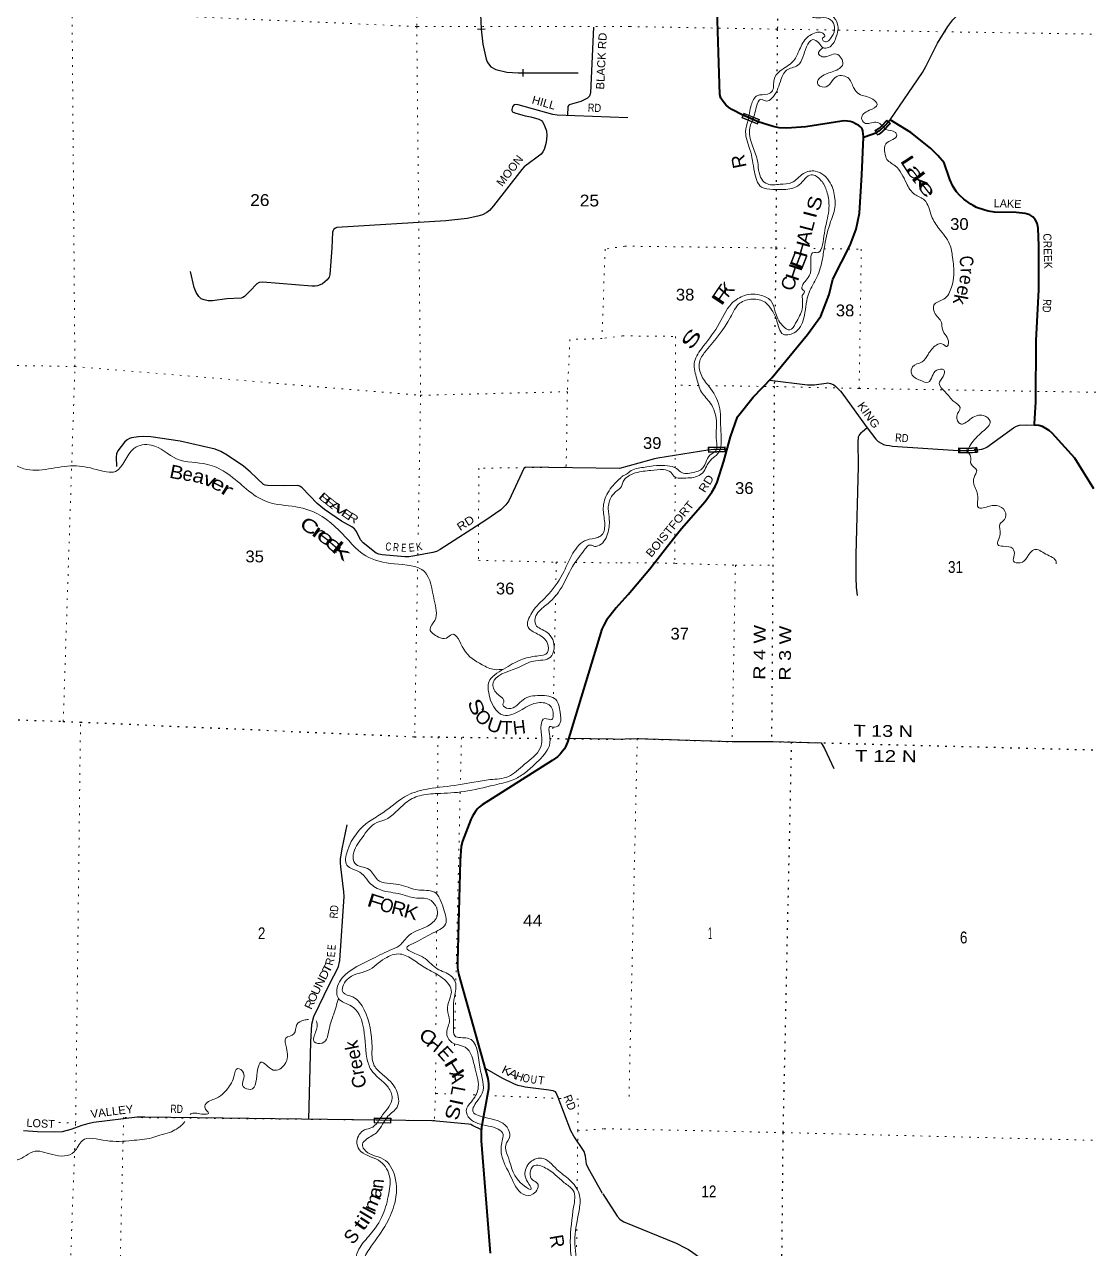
# Model space of a CAD drawing. Header units: feet. Extents: x -757852 to -501257, y -360805 to -170898.
# Drawn here: x -545042 to -529274, y -344795 to -326661 of the extents above; entities that cross this region are included whole.
import ezdxf
from ezdxf.enums import TextEntityAlignment as Align

# ---------------------------------------------------------------- set-up
doc = ezdxf.new("R2010")
doc.units = ezdxf.units.FT
doc.header["$LTSCALE"] = 80
doc.linetypes.add('DOTTED', pattern=[1.5, 0.3, -1.2])
for name, color, linetype, lineweight in [('26', 7, 'Continuous', 40), ('27', 7, 'Continuous', 13), ('29', 7, 'Continuous', 25), ('31', 7, 'Continuous', 13), ('34', 7, 'Continuous', 13), ('39', 7, 'Continuous', 13), ('41', 7, 'Continuous', 13), ('6', 7, 'DOTTED', 25), ('61', 7, 'Continuous', 13), ('7', 7, 'DOTTED', 13)]:
    doc.layers.add(name, color=color, linetype=linetype, lineweight=lineweight)
doc.layers.add('30', color=7, linetype='Continuous')

msp = doc.modelspace()

# ---------------------------------------------------------------- linework, layer by layer
at = {"layer": '26'}
for points in [[(-534406.15, -328006.08), (-534571.98, -327919.32), (-534619.76, -327885.7), (-534659.57, -327849.93), (-534699.72, -327800.63), (-534730.75, -327753.15), (-534745.7, -327695.8), (-534768.83, -327076.41), (-534793.7, -326280.16), (-534885.5, -325428.05), (-535002.36, -324615.52), (-535054.67, -324372.2), (-535116.33, -324180.79), (-535197.01, -323974.12), (-535289.58, -323788.83), (-535458.02, -323529.6), (-535762.09, -323148.54), (-535795.59, -323097.62), (-535857.64, -322988.05), (-535954.83, -322771.4)], [(-532618.33, -328328.27), (-532617.85, -328317.77), (-532629.32, -328241.62), (-532636.62, -328214.23), (-532646.99, -328194.5), (-532666.28, -328177.26), (-532691.37, -328157.63), (-532729.93, -328136.25), (-532780.79, -328110.15), (-532815.93, -328097.83), (-532856.08, -328090.52), (-532897.14, -328088.7), (-532939.71, -328091), (-533476.06, -328178.51), (-533756.23, -328198.71), (-533868.05, -328193.17), (-533958.79, -328171.32), (-534178.94, -328101.76), (-534406.15, -328006.08)], [(-529207.77, -333539.62), (-529491.96, -333084.71), (-529826.38, -332712.97), (-529873.2, -332673.96), (-529920.65, -332644.74), (-529969.92, -332617.35), (-530023.29, -332602.17), (-530090.66, -332596.09), (-530087.77, -332577.2), (-530070.28, -332253.01), (-530062.22, -331341.02), (-530025.93, -330590.45), (-530024.25, -329941.52), (-530031.87, -329676.12), (-530047.49, -329603.42), (-530079.03, -329550.41), (-530113.18, -329508.47), (-530155.66, -329480.25), (-530226.33, -329459.17), (-530361.67, -329445.14), (-530682.87, -329439.39), (-530773.01, -329427.12), (-530840.42, -329408.95), (-530945.36, -329371.51), (-530998.28, -329342.3), (-531032.96, -329324.04), (-531136.07, -329248.25), (-531200.85, -329188.91), (-531241, -329141.43), (-531296.66, -329054.69), (-531344.11, -328956.08), (-531426.35, -328710.19), (-531519.3, -328601.83), (-531627.98, -328494.36), (-531921.6, -328262.24), (-532224.43, -328071.74), (-532297.92, -328155.88), (-532382.89, -328235.27), (-532435.81, -328267.15)], [(-536280.9, -335300.43), (-536102.35, -335105.17), (-535785.85, -334725.03), (-535435.52, -334275.39), (-535315.4, -334125.58), (-534966.35, -333728.15), (-534868.2, -333586.94), (-534815.28, -333506.59), (-534786.71, -333443.16), (-534686.78, -333132.13), (-534589.65, -332770.81), (-534488, -332471.88), (-534256.08, -332184.13), (-533977.95, -331895.49), (-533448.23, -331253.28), (-533250.82, -330980.77), (-533128.61, -330662.24), (-533074.89, -330434.49), (-532819.64, -329930.31), (-532729.54, -329693.39), (-532681.64, -329457.46), (-532643.67, -328885.75), (-532618.33, -328328.27)], [(-532618.33, -328328.27), (-532592.98, -328319.78), (-532437.89, -328267.86), (-532435.81, -328267.15)], [(-536280.9, -335300.43), (-536423.86, -335486.88), (-536467.21, -335559.34), (-536492.49, -335621.33), (-537004.31, -337295.1), (-537030.39, -337361.95), (-537046.38, -337391.67), (-537074.88, -337427.48), (-537110.36, -337469.4), (-537151.48, -337508.26), (-537228.06, -337565.24), (-538266.35, -338221.14), (-538310.98, -338254.68), (-538331.54, -338275.25), (-538359.62, -338308.58), (-538406.94, -338387.27), (-538432.2, -338440.9), (-538557.73, -338759.91), (-538575.37, -338832.22), (-538590.33, -339048.8), (-538629.88, -340540.82), (-538629.7, -340635.68), (-538617.7, -340726.12), (-538184.52, -342273.58), (-538171.62, -342349.13), (-538173.45, -342430.7), (-538273.93, -342996.24), (-538282.43, -343072.69), (-538282.47, -343200.97), (-538146.57, -344865.46)]]:
    msp.add_lwpolyline(points, dxfattribs=at)
at = {"layer": '29'}
msp.add_line((-536327.12, -337250.68), (-536987.1, -337238.8), dxfattribs=at)
for points in [[(-532224.43, -328071.74), (-531747.39, -327370), (-531695.47, -327282.72), (-531523.04, -326937.73), (-531373.48, -326688.34), (-531299.74, -326592.75), (-531190.67, -326480.52), (-530800.14, -326139.7), (-530741.98, -326075.28), (-530706.67, -326021.24), (-530673.43, -325960.97), (-530650.58, -325898.62), (-530492.7, -325399.86), (-530369.1, -324896.93), (-530359.76, -324817.96), (-530364.95, -324722.36), (-530389.87, -324624.69), (-530423.12, -324524.93)], [(-536617.28, -326701), (-536663.6, -327674.7), (-536676.42, -327720.96), (-536689.74, -327739.61), (-536708.38, -327750.27), (-536805.18, -327801.83), (-536977.38, -327851.52), (-536985.37, -327856.85), (-536996.04, -327877.49), (-537004.4, -328009.6)], [(-536110.71, -328041.67), (-537155.74, -328004.17), (-537222.4, -327992.73), (-537732.5, -327849.15), (-537765.72, -327846.19), (-537787.02, -327851.52), (-537803, -327862.18), (-537817.74, -327881.2), (-537826.97, -327920.78), (-537826.97, -327934.1), (-537818.98, -327955.43), (-537784.36, -327971.41), (-537631.16, -328012.46), (-537544.66, -328030.03), (-537424.81, -328064.67), (-537390.19, -328083.32), (-537371.25, -328103.34), (-537352.9, -328136.6), (-537315.62, -328235.19), (-537308.98, -328305.89), (-537320.94, -328408.37), (-537347.58, -328514.94), (-537366.22, -328549.58), (-537393.22, -328581.17), (-537643.2, -328770.73), (-537679.86, -328809.22), (-538097.82, -329349.58), (-538159.89, -329415.5), (-538197.18, -329444.81), (-538261.1, -329479.45), (-538332.57, -329502.53), (-538487.48, -329535.4), (-538805.22, -329571.19), (-540416.23, -329667.85), (-540439.68, -329676.6), (-540460.99, -329692.59), (-540474.3, -329711.24), (-540484.15, -329738.52), (-540491.02, -329973.52), (-540523.24, -330362.66), (-540532.9, -330403.97), (-540559.53, -330441.27), (-540630.85, -330502.7), (-540663.4, -330518.54), (-540703.35, -330531.86), (-540737.97, -330537.19), (-540788.68, -330538.98), (-541515.66, -330475.9), (-541568.88, -330483.41), (-541600.89, -330505.21), (-541708.44, -330610.6), (-541784.66, -330689.05), (-541808.63, -330705.04), (-541833.42, -330714.02), (-542045.14, -330726.85), (-542261.21, -330755.65), (-542325.31, -330753), (-542383.91, -330742.34), (-542426.52, -330723.69), (-542461.28, -330692.39), (-542501.09, -330630.44), (-542530.99, -330558), (-542586.47, -330319.45)], [(-534005.9, -331929.31), (-533447.58, -331999.46), (-533393.57, -332001.54), (-533352.02, -331997.38), (-533171.29, -331972.44), (-533146.88, -331971.4), (-533130.26, -331973.48), (-533110.53, -331978.67), (-533092.35, -331984.91), (-533058.6, -332000.5), (-533027.95, -332022.32), (-532959.4, -332092.98), (-532925.64, -332135.58), (-532568.25, -332637.91)], [(-532710.58, -335120.72), (-532724.13, -334996.32), (-532730.62, -334852.4), (-532726.46, -334511.56), (-532693.23, -333210.57), (-532697.38, -332824.02), (-532696.6, -332797.51), (-532691.92, -332769.46), (-532683.62, -332750.23), (-532668.3, -332728.42), (-532649.86, -332706.59), (-532635.06, -332691.01), (-532569.36, -332638.53)], [(-532568.25, -332637.91), (-532435.39, -332805.83), (-532402.66, -332837), (-532360.6, -332864.02), (-532323.72, -332882.72), (-532282.18, -332893.11), (-532237.51, -332900.39), (-532190.26, -332905.59), (-531218.06, -332972.09), (-531073.68, -332974.17), (-530984.09, -332968.97), (-530902.3, -332959.62), (-530868.8, -332953.39), (-530837.9, -332944.04), (-530815.83, -332934.68), (-530794.28, -332922.21), (-530399.58, -332635.41), (-530356.21, -332612.03), (-530308.18, -332598), (-530208.47, -332589.69), (-530090.66, -332596.09)], [(-536233.46, -333238.74), (-537626.12, -333220.48), (-537643.2, -333230.83), (-537872.25, -333715.74), (-537917.53, -333776.04), (-537954.81, -333816.99), (-537992.1, -333848.96), (-538212.27, -334005.9), (-538886.98, -334440.45), (-538942.91, -334467.09), (-538997.48, -334484.87), (-539265.17, -334533.7), (-539350.4, -334547.02), (-539409.58, -334546.99), (-539744.57, -334517.71), (-539797.84, -334507.06), (-539837.38, -334492.15), (-540029.55, -334341.87), (-540068.92, -334295.45), (-540125.43, -334171.35), (-540158.23, -334134.44), (-540197.34, -334104.74), (-540347.19, -334021.2), (-540599.5, -333843.63), (-540708.24, -333756.97), (-540929.75, -333526.57), (-540964.7, -333499.34), (-540993.67, -333489.27), (-541210.25, -333493.24), (-541446.44, -333491.93), (-541478.4, -333486.6), (-541505.92, -333475.85), (-541699.35, -333286.12), (-541797.99, -333204.18), (-542040.36, -333038.99), (-542133.57, -332985.7), (-542218.02, -332951.64), (-542739.14, -332832.17), (-543172.81, -332769.13), (-543276.14, -332764.56), (-543356.04, -332769.89), (-543459.91, -332785.88), (-543489.21, -332796.54), (-543520.08, -332812.77), (-543563.78, -332849.82), (-543662.32, -332975.05), (-543681.44, -333019.81), (-543686.29, -333070.97), (-543679.35, -333210.81)], [(-534639.57, -332956.5), (-534777.07, -332956.5), (-534835.76, -332957.54), (-534880.94, -332961.18), (-534926.77, -332967.15), (-535666.31, -333087.69), (-535712.66, -333096.79), (-535805.49, -333120.94), (-536232.25, -333238.31)], [(-536327.12, -337250.68), (-535969.37, -337240.15), (-534564.57, -337284.1), (-533982.1, -337282.08), (-533248.72, -337300.57), (-533195.31, -337385.46), (-533057.9, -337682.12)], [(-540269.03, -338517.49), (-540342.8, -338871.43), (-540367.75, -339028.51), (-540370.41, -339081.79), (-540364.43, -339138.22), (-540317.74, -339509.22), (-540314.48, -339577.37), (-540379.1, -340528.77), (-540405.05, -340637.77), (-540531.37, -340880.76), (-540761.93, -341362.48), (-540795.44, -341477.2), (-540806.75, -341732.18), (-540838.46, -342882.3)], [(-536483.77, -343980.56), (-536696.93, -343597.05), (-536719.01, -343547.26), (-536734.99, -343424.7), (-536758.45, -343358.34), (-536908.1, -343131.62), (-536951.48, -343052.04), (-537142.66, -342558.87), (-537169.11, -342486.85), (-537181.12, -342471.48), (-537214.38, -342457.54), (-537313.47, -342444.07), (-537627.2, -342404.26), (-537688.46, -342390.93), (-537739.01, -342377.22), (-537794.99, -342356.29), (-537968.39, -342271.02), (-538227.25, -342120.94)], [(-538278.23, -343034.92), (-538407.8, -342971.65), (-538434.19, -342958.44), (-538468.82, -342950.45), (-538947.4, -342908.46), (-539011.65, -342902.73), (-543261.1, -342848.78), (-543374.67, -342849.2), (-544019.2, -342929.13), (-544125.73, -342950.45), (-544195.43, -342972.59), (-544354.78, -343030.38), (-544483.27, -343063.93), (-544599.81, -343073.01), (-544851.81, -343064.82), (-545057.9, -343051.69)], [(-536481.25, -343984.32), (-536267.45, -344316.11), (-536227.31, -344360.72), (-536210.59, -344376.35), (-536169.34, -344400.88), (-535393.38, -344713.18), (-535258.48, -344782.34), (-535212.77, -344809.11), (-535148.1, -344855.95), (-534381.06, -345404.71), (-534202.68, -345551.94), (-534174.81, -345580.95), (-534139.13, -345625.57), (-534073.36, -345743.79), (-533985.28, -345908.87), (-533952.95, -345984.71), (-533908.35, -346167.63)]]:
    msp.add_lwpolyline(points, dxfattribs=at)
at = {"layer": '31'}
for p, q in [((-534918.34, -332924.56), (-534668.45, -332917.12)), ((-534668.45, -332917.12), (-534666.22, -332992.09)), ((-531213.58, -333008.3), (-531213.64, -332933.3)), ((-531205.59, -333000.45), (-531205.63, -332941.42)), ((-530940.19, -332923.55), (-530928.39, -332997.9)), ((-539865.88, -342858.96), (-539615.94, -342864.1)), ((-539615.94, -342864.1), (-539617.46, -342939.1))]:
    msp.add_line(p, q, dxfattribs=at)
for points in [[(-534666.22, -332992.09), (-534916.11, -332999.53), (-534918.34, -332924.56)], [(-531213.64, -332933.3), (-531081.83, -332935.33), (-531015.88, -332933.16), (-530960.04, -332928.05), (-530940.19, -332923.55)], [(-531205.63, -332941.42), (-531081.76, -332943.33), (-531015.38, -332941.15), (-530946.5, -332934.84), (-530937.27, -332992.95)], [(-531213.58, -333008.3), (-531080.01, -333010.8), (-531009.94, -333008.16), (-530944.59, -333001.71), (-530928.39, -332997.9)], [(-530937.27, -332992.95), (-531010.48, -333000.17), (-531080.09, -333002.8), (-531205.59, -333000.45)], [(-539617.46, -342939.1), (-539867.42, -342933.97), (-539865.88, -342858.96)]]:
    msp.add_lwpolyline(points, dxfattribs=at)
for points in [[(-534908.35, -332991.29), (-534910.1, -332932.31), (-534676.2, -332925.35), (-534674.45, -332984.33)], [(-539859.26, -342926.13), (-539858.04, -342867.11), (-539624.09, -342871.93), (-539625.29, -342930.94)]]:
    msp.add_lwpolyline(points, close=True, dxfattribs=at)
at = {"layer": '31', "linetype": 'DOTTED', "lineweight": 100}
msp.add_arc((-531113.96, -331966.26), 1009.47, 264.3349, 282.28629, dxfattribs=at)
at = {"layer": '34', "lineweight": 25}
for p, q in [((-538334.26, -326730.83), (-538223.75, -326726.2)), ((-537658.05, -327432.8), (-537657.96, -327322.19))]:
    msp.add_line(p, q, dxfattribs=at)
msp.add_lwpolyline([(-538298.37, -326283.75), (-538279.6, -326731.14), (-538254.3, -326954.03), (-538208.07, -327176.48), (-538187.81, -327225.37), (-538136.19, -327286.72), (-538066.29, -327327.34), (-537900.59, -327367.81), (-537732.98, -327378.14), (-537288.02, -327378.48), (-536842.92, -327378.83)], dxfattribs=at)
at = {"layer": '39'}
for points in [[(-535202.99, -322362.75), (-535171.81, -322411.35), (-535171.61, -322485.69), (-535222.86, -322528.66), (-535390.63, -322572.83), (-535645.09, -322630.98), (-535774.47, -322748.41), (-535821.7, -322873.85), (-535698.76, -322939.11), (-535611.96, -323003.49), (-535588.98, -323132.63), (-535515.73, -323258.97), (-535461.18, -323328.6), (-535391.57, -323512.07), (-535313.1, -323603.34), (-535117.84, -323984.86), (-535068.57, -324103.51), (-534933.42, -324257.53), (-534758.98, -324352.16), (-534648.37, -324511.55), (-534632.71, -324859.52), (-534623.42, -325139.02), (-534641.25, -325460.06), (-534561.54, -325568.48), (-534370.02, -325621.32), (-534158, -325491.82), (-533868.77, -325490.76), (-533740.06, -325566.2), (-533631.56, -325647.18), (-533565.8, -325751.23), (-533603.58, -325818.64), (-533722.63, -325924.26), (-533695.2, -326035.43), (-533615, -326123.76), (-533539.31, -326149.7), (-533513.01, -326307.05), (-533452.62, -326467.23), (-533360.38, -326555.86), (-533209.84, -326559.49), (-533082.6, -326612.79), (-533049.53, -326740.17), (-533110.91, -326869.29), (-533174.35, -326917.99), (-533216.11, -326900.9), (-533229.29, -326864.42), (-533194.53, -326839.14), (-533223.47, -326790.22), (-533299.45, -326776.33), (-533470.39, -326868.65), (-533577.39, -327056.94), (-533665.44, -327209.52), (-533855.62, -327349.6), (-533945.1, -327478.04), (-533969.16, -327642.21), (-534040.68, -327692.72), (-534193.86, -327715.15), (-534281.53, -327851.67), (-534326.94, -328081.18)], [(-533084.47, -326524.34), (-533003.28, -326654.89), (-533028.18, -326853.2), (-533136.2, -327001.28), (-533218.69, -327007.33), (-533285.09, -326929.38), (-533370.38, -326885.13), (-533463.28, -326989.37), (-533517.26, -327144.79), (-533594.5, -327265.48), (-533758.93, -327337.87), (-533851.34, -327504.41), (-533900.77, -327637.83), (-533975.91, -327754.56), (-534061.23, -327794.7), (-534138.93, -327768.71), (-534205.79, -327875.6), (-534234.85, -327997.46), (-534275.36, -328103.34)], [(-533222.47, -327004.06), (-533285.12, -327096.14), (-533231.9, -327137.61), (-533020.07, -327098.52), (-532927.33, -327249.44), (-533058.37, -327352.76), (-533247.18, -327436.61), (-533303.72, -327531.69), (-533200.71, -327590.43), (-533016.06, -327430.14), (-532836.1, -327462.61), (-532759.36, -327611.13), (-532686.95, -327689.23), (-532483.97, -327766.46), (-532417.67, -327848.43), (-532534.18, -327932.01), (-532647.45, -328047.82), (-532607, -328119.12), (-532436, -328107.17), (-532298.2, -328211.62)], [(-534275.36, -328103.34), (-534303.86, -328192.69), (-534269.8, -328444.67), (-534192.77, -328663.52), (-534125.52, -328954.47), (-534042.82, -329022.77), (-533856.15, -329027.27), (-533682.85, -329003.33), (-533508.88, -328868.89), (-533335.28, -328832.9), (-533112.56, -329007.04), (-533043.94, -329241.77), (-533040.36, -329342.32), (-533106.42, -329581.83), (-533195.14, -329927.28), (-533228.3, -330135.44), (-533311.15, -330404.68), (-533427.1, -330630.93), (-533495.65, -330972.85), (-533623.98, -331212.87), (-533807.66, -331250.63), (-533906.92, -331037.27), (-533987.37, -330876.6), (-534077.32, -330775.98), (-534262.97, -330729.3), (-534451.24, -330791.06), (-534590.84, -330998.66), (-534948.21, -331490.33), (-535044.34, -331644.73), (-535025.17, -331848.12), (-534910.84, -332019.65), (-534755.37, -332316.75), (-534734.92, -332632.69), (-534728.96, -332883.98), (-534759.79, -332995.75), (-534842.13, -333078.15), (-534933.02, -333182.45), (-534985.69, -333283.65), (-535079.77, -333353.71), (-535309.37, -333380.31), (-535409.44, -333365.84), (-535473.98, -333293.96), (-535583.49, -333255.16), (-535768.55, -333266.76), (-535994.38, -333303.51), (-536147.06, -333388.23), (-536184.65, -333447.6), (-536237.17, -333542.77), (-536238.68, -333543.44)], [(-534326.94, -328081.18), (-534365.54, -328251.48), (-534301.62, -328514.22), (-534235.24, -328841.31), (-534130.3, -329068.88), (-533960.42, -329103.12), (-533799.79, -329104.98), (-533573.18, -329036.11), (-533392.8, -328885.76), (-533250.23, -328969.57), (-533163.8, -329132.39), (-533130.73, -329342.14), (-533178.09, -329638.36), (-533206.07, -329798.42), (-533320.45, -330042.8), (-533344.44, -330038.2), (-533405.94, -330338.1), (-533516.66, -330514.24), (-533524.43, -330586.39), (-533498.78, -330605.09), (-533530.59, -330674.64)], [(-532298.2, -328211.62), (-532288.04, -328217.23), (-532148.46, -328258.78), (-532127.31, -328297.46), (-532289.14, -328428.17), (-532302.44, -328562.47), (-532284.27, -328641.27), (-532152.46, -328754.95), (-531985.93, -329010.12), (-531859.51, -329179.94), (-531718.9, -329261.69), (-531612.24, -329501.35), (-531504.17, -329682.78), (-531345.09, -329913.66), (-531301.64, -330109.6), (-531281.83, -330369.27), (-531316.37, -330551.27), (-531433.16, -330729.28), (-531577.96, -330820.22), (-531568.5, -330926.94), (-531467.68, -331076.04), (-531452.15, -331180.9), (-531362.58, -331379.96), (-531381.87, -331429.72), (-531459.27, -331391.69), (-531540.05, -331409.83), (-531663.89, -331547.49), (-531752.97, -331659.86), (-531893.27, -331730.82), (-531905.94, -331839.01), (-531779.67, -331932.47), (-531663.89, -331961.39), (-531603.49, -331872.43), (-531535.01, -331781.66), (-531432.49, -331778.1), (-531440.9, -331876.35), (-531499.69, -331981.42), (-531412.24, -332102.08), (-531281.16, -332245.88), (-531190.93, -332334.46), (-531238.2, -332461.91), (-531184.78, -332577.72), (-531044.62, -332512.79), (-530842.39, -332455.38), (-530745.94, -332536.07), (-530856.17, -332692.14), (-531033.61, -332886.77), (-531068.36, -332994.43), (-531033.74, -333057.55), (-531030.35, -333166.13), (-530944.42, -333266.65), (-530983.13, -333372.21), (-530987.43, -333466.53), (-530927.68, -333652.82), (-530913.66, -333819.93), (-530825.19, -333816.03), (-530649.79, -333788.12), (-530525.23, -333869.48), (-530532.22, -333991.88), (-530600.26, -334064.58), (-530595.79, -334211.36), (-530626.18, -334305.06), (-530631.65, -334365.2), (-530553.95, -334391.19), (-530410.17, -334424.79), (-530388.47, -334523.77), (-530398.59, -334609.92), (-530300.82, -334636.39), (-530196.31, -334550.51), (-530089.16, -334438.57), (-529920.11, -334506.94), (-529768.28, -334623.12), (-529766.95, -334651.28)], [(-548382.91, -330474.05), (-548307.59, -330766.08), (-548008.78, -330996.97), (-547603.23, -331291.65), (-547057.25, -331920.69), (-546682.31, -332037.41), (-546049.55, -332216.78), (-545695.58, -332550.02), (-545245.21, -333145.79), (-545052.92, -333242.52), (-544316.37, -333198.01), (-543979.76, -333253.15), (-543693.32, -333281.33), (-543422.04, -332941.42), (-543164.67, -332891.43), (-542790.46, -333094.6), (-542333.9, -333177.77), (-542069.68, -333292.92), (-541494.93, -333713.74), (-541345.37, -333760.82), (-540922.5, -333826.8), (-540387, -334151.84), (-539990.24, -334532.71), (-539567.01, -334651), (-539121.46, -334763.97), (-538975.91, -335191), (-538969.25, -335488.85), (-539037.84, -335619.35), (-538912.64, -335736.03), (-538796.33, -335751.86), (-538716.08, -335698.15), (-538539.62, -335913.02), (-538267.03, -336145.07), (-538082.02, -336217.43), (-537947.51, -336210.48)], [(-533530.59, -330674.64), (-533527.43, -330875.64), (-533624.88, -331084.26), (-533709.66, -331184.68), (-533820.6, -331121.73), (-533926.69, -330916.26), (-533980.73, -330768.26), (-534131.09, -330674.22), (-534382.18, -330676.19), (-534567.71, -330790.26), (-534780.92, -331134.72), (-535019.88, -331464.49), (-535127.66, -331684.91), (-535088.91, -331908.87), (-535019.37, -332105.44), (-534884.86, -332273.44), (-534798.72, -332530.69), (-534797.9, -332828.07), (-534807.53, -332976.52), (-534897.45, -333040.65), (-534956.38, -333151.75), (-535029.21, -333256.48), (-535116.4, -333290.54), (-535311.44, -333299.9), (-535390.32, -333239.73), (-535521.87, -333198.38), (-535686.51, -333196.41), (-535877.92, -333221.93), (-536080.25, -333283.35), (-536147.75, -333333.96), (-536194.45, -333354.94), (-536227.45, -333390.3), (-536235.96, -333394.73)], [(-536235.96, -333394.73), (-536405.73, -333597.08), (-536473.48, -333828.16), (-536452.01, -334040.01), (-536496.1, -334223.6), (-536553.65, -334259.94), (-536722.05, -334298.73), (-536921.58, -334493.37), (-537076.51, -334806.09), (-537312.44, -335132.28), (-537531.61, -335374.54), (-537586.72, -335587.94), (-537444.98, -335691.07), (-537298.35, -335830.56), (-537298.54, -335963.28), (-537455.31, -336016.52), (-537694.76, -336073.12), (-537948.84, -336209.68), (-538166.41, -336401.72), (-538169.44, -336560.49), (-537951.33, -336893.38), (-537706.6, -336826.87), (-537467.38, -336713.95), (-537274.86, -336740.3), (-537213.44, -336899.15), (-537233.46, -336958.83), (-537339.71, -336943.32), (-537393.14, -337040.13), (-537381.6, -337247.64), (-537405.99, -337381.59), (-537641.19, -337621.33), (-537878.68, -337803.6), (-538145.86, -337848.31), (-538623.69, -337927.35), (-539060.58, -337985.59), (-539365.56, -338076.26), (-539738.47, -338339.69), (-539933.75, -338464.08), (-540261.91, -338903.92), (-540270.62, -339114.79), (-540050.92, -339236.54), (-539951.94, -339354.37), (-539766.7, -339483.05), (-539470.59, -339544.93), (-539262.87, -339599.92), (-539050.17, -339624.91), (-538926.03, -339838.08), (-539035.69, -339993.4), (-539348.94, -340154.19), (-539492.81, -340308.4), (-539631.92, -340376.29), (-539922.4, -340517.7), (-540234.03, -340690.61), (-540406.15, -340910.27), (-540393.78, -341091.66), (-540199.99, -341204.52), (-540031.67, -341485.49), (-539972.65, -341974.06), (-539911.61, -342144.97), (-539660.04, -342404.5), (-539598.68, -342565.35), (-539739.64, -342814.84), (-539854.37, -342968.65), (-539898.54, -343002.09), (-540008.46, -343038.75), (-540120.52, -343206.05), (-540086.18, -343329.84), (-539801.17, -343487.89), (-539641, -343708.26), (-539649.67, -343981.47), (-539736.07, -344292.39), (-539928.92, -344593.83), (-540073.61, -344774.16), (-540130.83, -345053.85), (-540065.13, -345204.79), (-540055.63, -345349.89), (-540164.46, -345605.79), (-540419.04, -345885.12), (-540690.05, -345920.58), (-541005.08, -345819.88), (-541290.42, -345862.92), (-541378.08, -346022.97), (-541642.18, -346348.25), (-541796.99, -346656.95), (-541739.14, -346801.61), (-541479.72, -346814.03), (-541059.6, -346839.71), (-540975.76, -346926.89), (-541066.87, -347068.73), (-541314.56, -347257.79), (-541380.27, -347424.59)], [(-536238.68, -333543.44), (-536351.11, -333653.14), (-536399.1, -333832.58), (-536384.21, -333997.97), (-536408.95, -334206.31), (-536553.64, -334386.64), (-536612.18, -334390.78), (-536655.94, -334373.27), (-536767.58, -334464.17), (-536929.9, -334692.19), (-537114.09, -335038.15), (-537314.38, -335256.9), (-537470.7, -335422.77), (-537472.84, -335553.42), (-537309.16, -335663.29), (-537201.74, -335912.05), (-537254.43, -336033.08), (-537502, -336091.43), (-537753.04, -336195.91), (-538104.43, -336415.79), (-538048.98, -336572.44), (-537946.23, -336698.44), (-537959.64, -336740.24), (-537874.72, -336793.26), (-537659.12, -336663.5), (-537413.44, -336601.07), (-537173.72, -336663.14), (-537113.13, -336848.1), (-537114.4, -337014.98), (-537194.72, -337070.69), (-537264.94, -337062.39), (-537268.51, -337174.89), (-537285.01, -337377.47), (-537488.08, -337620.25), (-537643.51, -337758), (-537805.25, -337849.51), (-538085.98, -337928.68), (-538534.14, -338024.77), (-538925.8, -338054.31), (-539192.66, -338085.88), (-539399.51, -338193.81), (-539707.52, -338443.25), (-539827.63, -338483.61), (-540044.27, -338709.87), (-540175.1, -338961.03), (-540152.9, -339086.43), (-539940.36, -339179.79), (-539816.25, -339330.61), (-539500.26, -339401.18), (-539224.84, -339480.49), (-538974.17, -339514.76), (-538836.9, -339758.52), (-538809.96, -339988.64), (-539009.78, -340128.98), (-539288.32, -340274.8), (-539383.1, -340342.12), (-539292.59, -340409.4), (-539108.15, -340499.84), (-538931.67, -340650.35), (-538725.4, -340758.03), (-538665.74, -340842.97), (-538677.02, -341066.84), (-538693.13, -341257.36), (-538690.85, -341502.78), (-538670.33, -341644.12), (-538480.93, -341678.51), (-538300.89, -342110.12), (-538265.12, -342493.93), (-538373.09, -342659.36), (-538406.26, -342752.8), (-538234.15, -342850.89), (-537898.46, -342998.51), (-537856.27, -343128.58), (-537917, -343265.38), (-537878.48, -343447.62), (-537644.01, -343865.46), (-537540.85, -343915.06), (-537568.8, -343843.77), (-537631.44, -343723.09), (-537573.07, -343533.93), (-537389.31, -343455.42), (-537158.94, -343621.75), (-536972.59, -343778.62), (-536830, -343983.32), (-536827.09, -344207.66), (-536889.25, -344579.69), (-536771.08, -345361.79), (-536757.75, -345513.05), (-536768.35, -345593.14), (-536667.37, -345584.35), (-536550.87, -345594.16), (-536511.61, -345604.04)], [(-549962.63, -338829.17), (-549943.05, -338889.91), (-549799.97, -338950.85), (-549525.05, -339172.93), (-549184.17, -339664.61), (-549180.93, -340006.59), (-549215.54, -340208.58), (-549010.81, -340484.69), (-548724.49, -340664.9), (-548273.15, -341039.5), (-548209.03, -341494.05), (-548031.33, -341606.4), (-547850.68, -341879.71), (-547700.4, -342158.08), (-547588.89, -342071.2), (-547479.82, -342125.01), (-547407.67, -342326.44), (-547160.33, -342656.21), (-546980.79, -342583.6), (-546854.72, -342418.76), (-546667.86, -342432.86), (-546540.3, -342475.2), (-546401.95, -342558.11), (-546287, -342680.49), (-546109.32, -342539.44), (-546024.07, -342582.42), (-545973.44, -342827.39), (-545801.36, -342989.83), (-545667.99, -343102.75), (-545550.01, -343193.04), (-545327.76, -343361.12), (-545174.52, -343482.73), (-544920.95, -343362.24), (-544628.22, -343403.9), (-544306.72, -343364.04), (-544188.63, -343196.93), (-543834.14, -343196.35), (-543453.42, -343194.6), (-543156.07, -343153.96), (-543040.11, -343117.5), (-542893.71, -343073.98), (-542700.57, -342953.54), (-542666.17, -342915.01)], [(-542445.61, -350213.55), (-542304.97, -350097.44), (-541898.94, -349995.97), (-541739.52, -349922.7), (-541637.14, -349743.02), (-541596.05, -349442.23), (-541624.9, -349357.3), (-541658.37, -349269.74), (-541592.36, -349157.25), (-541416.68, -349142.83), (-541090.8, -349155.4), (-540997.17, -348997.55), (-540943.44, -348764), (-540899.41, -348455.73), (-540805.41, -348159.13), (-540910.83, -348117.51), (-541179.96, -348157.05), (-541339.32, -348101.62), (-541396.82, -347882.56), (-541329.36, -347597.17), (-541268.02, -347377.95), (-541074.91, -347195.17), (-540891.99, -347016.08), (-540906.59, -346905), (-541073.14, -346758.83), (-541310.5, -346749.13), (-541626.19, -346732.87), (-541729.66, -346693.32), (-541666.85, -346554.58), (-541420.42, -346214.66), (-541275.12, -345951.9), (-541161.49, -345925.42), (-540890.7, -345960.33), (-540558.31, -346021.38), (-540282.61, -345901.6), (-540089.41, -345652.46), (-539973.01, -345348.55), (-540032.36, -345187.76), (-540023.14, -344960.81), (-539908.06, -344761.42), (-539683.88, -344424.8), (-539561.52, -344123.09), (-539558.95, -343724.99), (-539730.11, -343470.08), (-540015.5, -343324.08), (-540039.3, -343248.9), (-539980.61, -343176.4), (-539815.36, -343062.77), (-539661.62, -342835.5), (-539524.36, -342698.48), (-539536.7, -342452.73), (-539740.62, -342214.86), (-539863.43, -342086.2), (-539896.94, -341809.6), (-540014.4, -341258.8), (-540181.57, -341068.37), (-540326.47, -341001.33), (-540270.17, -340814.12), (-539963.72, -340677.24), (-539706.23, -340496.55), (-539482.61, -340431.4), (-539285.97, -340518.21), (-539102.49, -340638.78), (-538879.03, -340768.69), (-538723.1, -340966.93), (-538781.85, -341260.52), (-538750.48, -341414.38), (-538790.55, -341598.09), (-538736.16, -341724.54), (-538519.4, -341812), (-538369.73, -342133.08), (-538327.65, -342433.59), (-538426.26, -342621.44), (-538502.84, -342749.67), (-538450.2, -342868.02), (-538171.77, -342979.6), (-537956.29, -343107.24), (-537971.36, -343201.27), (-537979.69, -343400.09), (-537841.13, -343730.37), (-537658.02, -343989.69), (-537510.89, -343986.41), (-537445.5, -343829.66), (-537522.37, -343776.89), (-537557.41, -343675.21), (-537503.73, -343570.36), (-537327.5, -343602.22), (-537160.12, -343722.27), (-537032.72, -343832.98), (-536917.2, -343937.27), (-536912.72, -344176.73)], [(-540723.25, -341421.71), (-540715.11, -341443.23), (-540731.77, -341587.49), (-540752.52, -341733.62), (-540636.27, -341751.46), (-540528.47, -341527.71), (-540467.83, -341330.58), (-540394.89, -341091.17)], [(-542591.33, -342807.15), (-542568.91, -342795.51), (-542396.88, -342805.07), (-542320.43, -342792.32), (-542374.39, -342702.67), (-542337.95, -342633.47), (-542170.29, -342554.44), (-542056.25, -342451.55), (-541943.17, -342252.1), (-541886.91, -342129.24), (-541800.23, -342190.36), (-541804.66, -342393.33), (-541697.29, -342437.03), (-541586.8, -342128.9), (-541541.55, -342035.85), (-541359.89, -342150.33), (-541187.95, -342063.4), (-541164.14, -341820.83), (-541171.69, -341677.81), (-541052.89, -341615.29), (-541010.13, -341473.9), (-540905.48, -341412.93), (-540838.55, -341399.66)], [(-536912.72, -344176.73), (-536961.23, -344689.98), (-536894.45, -345251.21), (-536856.4, -345511.86), (-536827.24, -345671.68), (-536698.85, -345687.9), (-536633.58, -345661.86), (-536523.24, -345672.09)]]:
    msp.add_spline(points, degree=3, dxfattribs=at)
at = {"layer": '6'}
for p, q in [((-533903.18, -327649.41), (-533912.72, -329029.42)), ((-537270.61, -337238.03), (-536327.12, -337250.68))]:
    msp.add_line(p, q, dxfattribs=at)
for points in [[(-533856.54, -325496.76), (-533896.82, -326729.77), (-533901.48, -327404.38)], [(-533913.26, -329107.46), (-533919.24, -329972.09), (-533929.15, -330910.78)], [(-533930.04, -330995.08), (-533940.92, -332024.98), (-533982.1, -337282.08)], [(-567865.68, -336380.56), (-565465.51, -336472.6), (-564740.88, -336431.65), (-560221.32, -336431.27), (-559949.95, -336448.1), (-554963.12, -336511.12), (-554699.3, -336511.63), (-549692.95, -336784.43), (-549451.7, -336798.28), (-544468.82, -336985.86), (-544213.36, -336996.14), (-539265.65, -337212.75), (-538919.33, -337215.92), (-537387.65, -337236.46)], [(-536326.09, -337250.65), (-535969.37, -337240.15), (-534564.57, -337284.1), (-533982.1, -337282.08), (-533689.09, -337291.16), (-528755.58, -337418.26), (-528500.76, -337428.43), (-523489.02, -337559.43), (-523202.28, -337578.4), (-518230.34, -337694.37), (-517951.43, -337705.12), (-513074.22, -337834.88), (-512739.02, -337842.97), (-507749.89, -337995.52), (-507428.83, -338007.29), (-504785.6, -338096.4)], [(-533689.09, -337291.16), (-533813.38, -343076.69), (-533862.94, -347769.01), (-533910.71, -350457.88)]]:
    msp.add_lwpolyline(points, dxfattribs=at)
at = {"layer": '61'}
for p, q in [((-534391.12, -327972.29), (-534160.43, -328068.62)), ((-534160.43, -328068.62), (-534189.33, -328137.83)), ((-532358.92, -328164.75), (-532275.93, -328075.8)), ((-532353.77, -328170.57), (-532353.07, -328170.2)), ((-532221.1, -328126.97), (-532327.02, -328240.5)), ((-532275.93, -328075.8), (-532221.1, -328126.97)), ((-532414.31, -328301.06), (-532452.64, -328231.23)), ((-532410.87, -328290.68), (-532441.52, -328234.84))]:
    msp.add_line(p, q, dxfattribs=at)
for points in [[(-534189.33, -328137.83), (-534420.02, -328041.5), (-534391.12, -327972.29)], [(-532353.07, -328170.2), (-532275.53, -328087.1), (-532232.39, -328127.36), (-532332.86, -328235.04)]]:
    msp.add_lwpolyline(points, dxfattribs=at)
msp.add_lwpolyline([(-534170.89, -328072.92), (-534386.81, -327982.75), (-534409.55, -328037.19), (-534193.63, -328127.36)], close=True, dxfattribs=at)
for centre, radius, start, end in [((-532575.64, -327959.69), 298.1, 294.36897, 316.45442), ((-532575.64, -327959.69), 306.1, 295.98557, 316.45442), ((-532527.92, -328044.11), 280.94, 293.85318, 315.65104), ((-532527.92, -328044.11), 272.94, 295.39432, 315.65104)]:
    msp.add_arc(centre, radius, start, end, dxfattribs=at)
at = {"layer": '7'}
for p, q in [((-533358.01, -329980.31), (-533281.97, -329981.42)), ((-535060.55, -332008.72), (-535404.52, -332003.72)), ((-535409.59, -333365.78), (-535411.53, -333888.25)), ((-539218.32, -334493.47), (-539265.65, -337212.75)), ((-537169.49, -334626.11), (-537176.07, -334945.62)), ((-536887.38, -334629.52), (-536264.96, -334637.04)), ((-534517.26, -334671.26), (-534564.57, -337284.1)), ((-537179.51, -335113.17), (-537210.84, -336635.07)), ((-537219.82, -337071.42), (-537223.26, -337238.66)), ((-538919.33, -337215.92), (-538924.81, -337968.88)), ((-538573.51, -337224.74), (-538589.2, -337920.65)), ((-535969.37, -337240.15), (-536093.03, -342585.68)), ((-538925.48, -338060.72), (-538936.29, -339545.92)), ((-538591.78, -338035.32), (-538673.08, -341641.77)), ((-538937.73, -339743.39), (-538938.75, -339883.42)), ((-538940.3, -340096.91), (-538944.29, -340645.52)), ((-538944.95, -340735.08), (-538950.99, -341565.43)), ((-538675.93, -341768.16), (-538676.95, -341813.6)), ((-538801.9, -342502.2), (-538957.76, -342495.83)), ((-538376.46, -342519.57), (-538458.42, -342516.22)), ((-537096.47, -342571.86), (-538275.66, -342523.69)), ((-544534.12, -342928.58), (-544285.03, -342934.38)), ((-536850.79, -343050.55), (-536461.01, -343019.1)), ((-536867.76, -344770.68), (-536864.16, -344405.7))]:
    msp.add_line(p, q, dxfattribs=at)
for points in [[(-544468.82, -336985.86), (-544295.92, -331728.61), (-544338.42, -326468.41), (-544270.06, -322276.45)], [(-539200.8, -322572.43), (-539235.78, -326690.03), (-539177.59, -332153.86), (-539214.72, -334286.69)], [(-536079.13, -326691.45), (-539235.78, -326690.03), (-544338.42, -326468.41), (-549437.16, -326250.93), (-554637.25, -326307.7), (-559923.56, -326098.22), (-565129.64, -325899.39), (-567604.33, -325827.32)], [(-533052.97, -326743.03), (-533896.82, -326729.77), (-536079.13, -326691.45)], [(-504553.01, -327529.64), (-507608.41, -327444.57), (-512816.32, -327286.73), (-518099.23, -327239.61), (-523346.31, -327040.65), (-528646.91, -326812.26), (-532996.83, -326743.91)], [(-536154.68, -329944.6), (-536446.32, -329990), (-536492.36, -331313.77)], [(-536154.68, -329944.6), (-533917.23, -329972.14), (-533695.85, -329975.37)], [(-533204.71, -329982.54), (-532652.4, -329990.61), (-532684.36, -332053.29), (-533940.92, -332024.98), (-534915.43, -332010.82)], [(-567733.3, -331034.79), (-565413.24, -331090.71), (-560183.86, -331063.05), (-554857.02, -331328.13), (-549591.89, -331633.45), (-544295.92, -331728.61), (-539177.59, -332153.86), (-537004.77, -332101.58)], [(-536186.29, -331273.27), (-536492.36, -331313.77), (-536966.08, -331326.58), (-537004.77, -332101.58), (-537022.28, -333220.62), (-538316.39, -333234.39), (-538320.67, -334598.87), (-537169.49, -334626.11), (-536990.62, -334628.27)], [(-536186.29, -331273.27), (-535403.09, -331282.45), (-535404.52, -332003.72), (-535409.08, -333231.87)], [(-532684.36, -332053.29), (-528715.34, -332116.93), (-523423.13, -332276.8), (-518178.01, -332391.33), (-512929.32, -332524.02), (-507570.88, -332688.49), (-504668.64, -332782.65)], [(-535412.71, -334205.99), (-535414.33, -334643.58), (-535714.65, -334635.22), (-536264.96, -334637.04)], [(-535404.34, -334645.83), (-534517.26, -334671.26), (-533967.33, -334671.64)], [(-544598.12, -359905.71), (-544565.24, -358806.35), (-544524.91, -353474.42), (-544481.91, -348249.17), (-544285.03, -342934.38), (-544213.36, -336996.14)], [(-538954.43, -342037.02), (-538957.69, -342485.57), (-538972.63, -342899.28), (-543575.45, -342853.37), (-543670.61, -346928.07), (-543073.43, -346959.48), (-541013.26, -347006.79)], [(-536859.29, -343912.13), (-536850.79, -343050.55), (-536839.96, -342582.34), (-536867.2, -342581.23)], [(-536461.01, -343019.1), (-533813.38, -343076.69), (-528618.83, -343206.07), (-523289.12, -343310.59), (-518062.46, -343440.74), (-512765.24, -343642.92), (-507525.01, -343793.5), (-504910, -343747.73)]]:
    msp.add_lwpolyline(points, dxfattribs=at)

# ---------------------------------------------------------------- texts
at = {"layer": '27'}
msp.add_text('LAKE', height=120, rotation=357.974, dxfattribs=at).set_placement((-530693.98, -329366.72))
for s, rotation, width, p in [('CREEK', 271.645, 0.95, (-529959.54, -329756.43)), ('RD', 267.232, 0.85, (-529959.19, -330728.02)), ('RD', 57.775, 1.15, (-534969.41, -333606.82)), ('BOISTFORT', 50.577, 1.1, (-535761.77, -334564.24))]:
    msp.add_text(s, height=120, rotation=rotation, dxfattribs=dict(at, width=width)).set_placement(p)
at = {"layer": '30'}
for s, rotation, width, p in [('BLACK RD', 87.276, 1.05, (-536461.19, -327626.24)), ('HILL', 344.279, 1.05, (-537539.84, -327828.05)), ('RD', 357.945, 0.85, (-536703.88, -327951.35)), ('MOON', 52.279, 1.05, (-537970.61, -329070.71)), ('KING', 305.431, 1.1, (-532717.48, -332306.63)), ('RD', 356.087, 0.85, (-532154.72, -332837.86)), ('RD', 32.784, 1.15, (-538591.5, -334169.33)), ('RD', 86.114, 0.85, (-540407.09, -339907.92)), ('VALLEY', 7.069, 1.05, (-544056.57, -342861.34)), ('RD', 358.875, 0.8, (-542882.73, -342783.51))]:
    msp.add_text(s, height=120, rotation=rotation, dxfattribs=dict(at, width=width)).set_placement(p)
for s, rotation, width, p in [('B', 318.873, 1.7, (-540634.59, -333727.01)), ('E', 321.447, 1.6, (-540546, -333796.79)), ('A', 324.863, 1.55, (-540466.72, -333851.97)), ('V', 324.863, 1.55, (-540394.87, -333903.42)), ('E', 324.863, 1.5, (-540300.99, -333966.83)), ('R', 327.861, 1.3, (-540207.11, -334023.01)), ('C', 355.005, 0.75, (-539659.34, -334454.9)), ('R', 355.005, 0.75, (-539546.38, -334464.77)), ('E', 359.005, 0.7, (-539427.98, -334472.13)), ('E', 4.883, 0.8, (-539306.1, -334468.75)), ('K', 10.338, 0.85, (-539188.16, -334454.58)), ('E', 86.114, 0.75, (-540435.85, -340335.78)), ('T', 62.532, 1.45, (-540505.54, -340670.1)), ('R', 75.609, 0.9, (-540465.34, -340558.77)), ('E', 86.114, 0.75, (-540443.14, -340440.59)), ('D', 62.532, 1.2, (-540553.38, -340764.37)), ('U', 64.423, 1.15, (-540670.73, -340991.45)), ('N', 64.423, 1.15, (-540613.17, -340877.23)), ('O', 64.423, 1.1, (-540720.7, -341098.52)), ('R', 64.423, 1.15, (-540767.8, -341205.15)), ('K', 333.814, 1.2, (-537931.91, -342210.74)), ('A', 333.814, 1.3, (-537833.24, -342260.56)), ('O', 347.724, 0.85, (-537625.52, -342330.89)), ('U', 352.768, 0.8, (-537509.01, -342350.02))]:
    msp.add_text(s, height=120, rotation=rotation, dxfattribs=dict(at, width=width)).set_placement(p, align=Align.CENTER)
for s, rotation, p in [('H', 339.5, (-537732.46, -342303.93)), ('T', 352.768, (-537398.58, -342362.03))]:
    msp.add_text(s, height=120, rotation=rotation, dxfattribs=at).set_placement(p, align=Align.CENTER)
for s, rotation, p in [('RD', 291.189, (-537065.54, -342544.54)), ('LOST', 356.855, (-545015.73, -342989.64))]:
    msp.add_text(s, height=120, rotation=rotation, dxfattribs=at).set_placement(p)
at = {"layer": '41', "width": 1.05}
msp.add_text('R', height=200, rotation=101.465, dxfattribs=at).set_placement((-534349.94, -328769.85))
at = {"layer": '41'}
for s, rotation, width, p in [('L', 303.14, 1.65, (-532020.89, -328780.93)), ('a', 305.646, 1.75, (-531929.99, -328914.13)), ('k', 307.687, 1.95, (-531842.89, -329037.05)), ('e', 307.817, 1.75, (-531757.13, -329151.04)), ('S', 74.674, 1.2, (-533248.06, -329335.84)), ('I', 75.386, 1.25, (-533314.31, -329498.15)), ('L', 75.386, 1.1, (-533358.58, -329661.39)), ('A', 75.807, 1.1, (-533401.18, -329836.98)), ('E', 68.76, 1.4, (-533488.14, -330190.29)), ('H', 74.421, 1.2, (-533436.15, -330013.63)), ('H', 71.526, 1.25, (-533555.1, -330363.47)), ('C', 276.263, 0.85, (-531193.35, -330179.62)), ('C', 72.588, 1.05, (-533632.85, -330525.99)), ('e', 260.295, 0.95, (-531195.01, -330430.36)), ('F', 55.858, 1.9, (-534641.17, -330720.4)), ('k', 259.057, 1.1, (-531284.39, -330717.04)), ('S', 54.171, 1.7, (-535091.4, -331376.13)), ('B', 348.559, 1.15, (-542808.03, -333393.48)), ('a', 345.164, 1.15, (-542486.1, -333449.2)), ('v', 339.06, 1.3, (-542334.25, -333498.84)), ('e', 333.849, 1.35, (-542216.61, -333553.54)), ('r', 328.345, 1.7, (-542090.12, -333632.71)), ('C', 328.392, 1.35, (-540874.77, -334174.92)), ('r', 325.003, 1.85, (-540742.32, -334262.22)), ('e', 323.352, 1.7, (-540638.18, -334336.19)), ('e', 319.022, 1.85, (-540519.64, -334437.43)), ('k', 320.886, 2, (-540411.18, -334535.64)), ('S', 292.181, 1.35, (-538443.23, -336808.93)), ('U', 341.504, 1.1, (-538115.07, -337139.51)), ('F', 342.418, 1.45, (-539876.16, -339750.73)), ('O', 344.651, 0.95, (-539703.43, -339808.79)), ('R', 345.744, 1.1, (-539524.45, -339853.49)), ('K', 345.096, 1.15, (-539343.29, -339906.19)), ('C', 334.384, 1.25, (-539111.64, -341750.73)), ('H', 301.926, 1.55, (-538761.02, -342172.67)), ('A', 282.585, 1.05, (-538735.06, -342278.43)), ('S', 251.887, 1.25, (-538793.36, -342746.51)), ('I', 257.675, 1.2, (-538744.69, -342604.5)), ('n', 84.102, 0.95, (-539725.5, -343842.13)), ('m', 67.238, 1.15, (-539808.85, -344148.34)), ('a', 78.43, 1.1, (-539756.06, -343982.3)), ('l', 62.188, 1.15, (-539848.78, -344279.71)), ('i', 57.073, 1.4, (-539937.92, -344423.06)), ('l', 59.188, 1.25, (-539897.32, -344351.93)), ('t', 55.073, 1.6, (-539995.04, -344503.3))]:
    msp.add_text(s, height=200, rotation=rotation, dxfattribs=dict(at, width=width)).set_placement(p, align=Align.CENTER)
for s, rotation, p in [('r', 272.452, (-531183.36, -330317.61)), ('K', 48.809, (-534572.85, -330652.86)), ('e', 257.421, (-531232.06, -330584.58)), ('e', 349.401, (-542641.55, -333420.59)), ('O', 317.947, (-538319.15, -337001.63)), ('T', 358.845, (-537904.43, -337178.83)), ('H', 6.968, (-537704.42, -337171.71)), ('H', 321.657, (-539030.35, -341842.24)), ('E', 311.966, (-538884.65, -341972)), ('L', 258.941, (-538720.97, -342444.36)), ('S', 49.705, (-540124.78, -344678.03)), ('R', 279.649, (-537253.97, -344703.06))]:
    msp.add_text(s, height=200, rotation=rotation, dxfattribs=at).set_placement(p, align=Align.CENTER)
msp.add_text('Creek', height=200, rotation=101.114, dxfattribs=at).set_placement((-539976.37, -342397.56))
at = {"layer": '6'}
for s, rotation, width, p in [('R 4 W', 89.444, 1.25, (-534075.95, -336369.59)), ('R 3 W', 89.444, 1.25, (-533697.93, -336382.2)), ('T 13 N', 359.505, 1.25, (-532767.4, -337210.45)), ('T 12 N', 359.505, 1.3, (-532746.81, -337582.21))]:
    msp.add_text(s, height=175, rotation=rotation, dxfattribs=dict(at, width=width)).set_placement(p)
at = {"layer": '7'}
for s, width, p in [('26', 1.1, (-541701.45, -329349.29)), ('25', 1.1, (-536821.46, -329356.48)), ('30', 1.05, (-531337.29, -329704.46)), ('38', 1.05, (-535398.21, -330750.13)), ('38', 1.05, (-533029.98, -330984.09)), ('39', 1.05, (-535885.35, -332948.5)), ('36', 1.05, (-534521.79, -333616.32)), ('35', 1.05, (-541771.03, -334628.99)), ('31', 0.85, (-531368.88, -334785.42)), ('36', 1.05, (-538063.28, -335103.97)), ('37', 1.05, (-535477.89, -335773.23)), ('44', 1.1, (-537661.54, -340023.88)), ('2', 0.85, (-541586.44, -340211.59)), ('1', 0.4, (-534920.77, -340210.96)), ('6', 0.85, (-531192.39, -340274)), ('12', 0.85, (-535019.59, -344036.11))]:
    msp.add_text(s, height=175, dxfattribs=dict(at, width=width)).set_placement(p)

doc.saveas('drawing.dxf')
